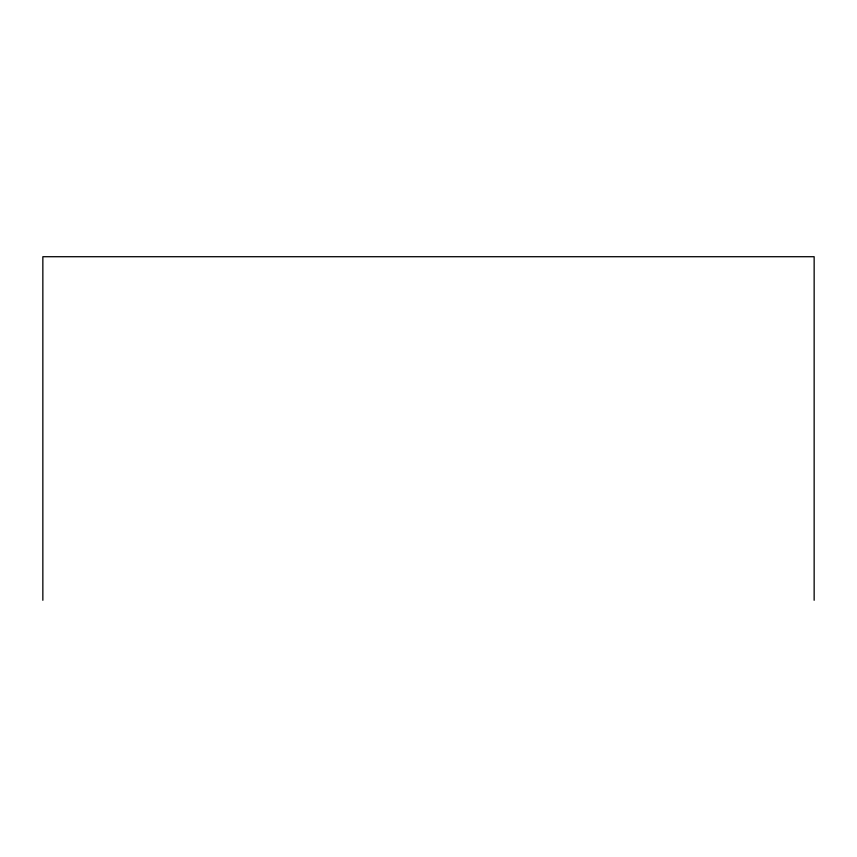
<?xml version="1.0" encoding="UTF-8"?>
<svg xmlns="http://www.w3.org/2000/svg" width="857" height="857" viewBox="0 0 857 857"><rect width="100%" height="100%" fill="white"/><g stroke="black" fill="none" stroke-linecap="round" stroke-linejoin="round"><path stroke-width="1.29" d="M814.15 600.286L814.15 256.714L42.85 256.714L42.85 600.286"/></g></svg>
